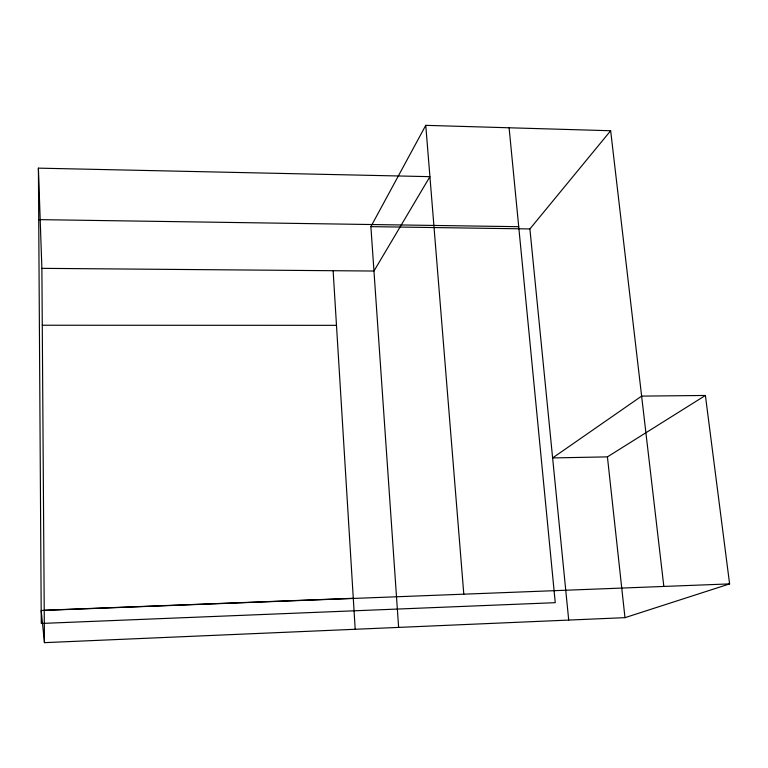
<?xml version="1.0" encoding="UTF-8"?>
<svg xmlns="http://www.w3.org/2000/svg" width="768" height="768" viewBox="0 0 768 768"><rect width="100%" height="100%" fill="white"/><g stroke="black" fill="none" stroke-linecap="round" stroke-linejoin="round"><path stroke-width="1.15" d="M398.621 627.398L370.886 226.637L425.76 125.347L610.656 130.742L663.84 586.445M568.714 620.074L529.891 228.941L610.656 130.742M705.398 395.462L641.626 396.115L552.624 457.93L607.421 456.874L705.398 395.462L729.6 583.901L624.979 617.654L44.448 642.653L41.194 610.512L729.6 583.901M44.227 610.234L353.28 598.291M42.278 325.238L336.49 325.334M38.4 168.144L41.885 268.349L373.958 271.037L429.926 176.659L38.4 168.144L41.27 623.453L555.254 602.678L509.098 127.776M38.726 219.629L518.717 226.694M370.886 226.637L529.891 228.941M607.421 456.874L624.979 617.654M425.76 125.347L463.805 594.173M333.12 270.701L355.19 629.27M41.885 268.349L44.448 642.653"/></g></svg>
